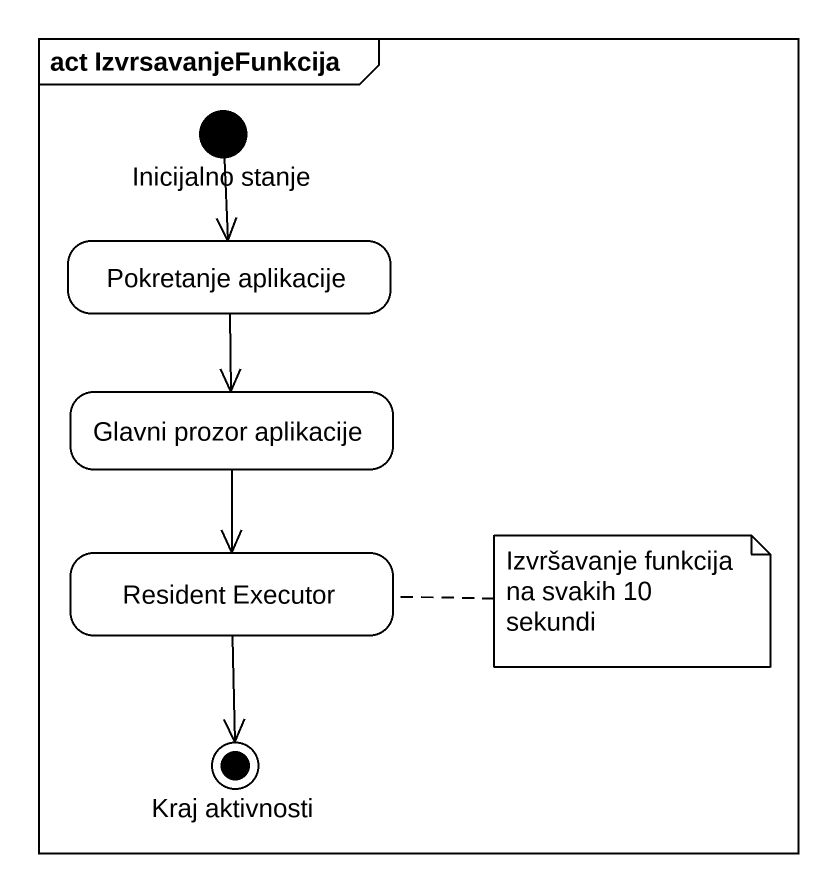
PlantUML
@startuml
mainframe act IzvrsavanjeFunkcija
hide empty description
state "Inicijalno stanje" as Inicijalno_stanje <<start>>
state "Pokretanje aplikacije" as Pokretanje_aplikacije
state "Glavni prozor aplikacije" as Glavni_prozor_aplikacije
state "Resident Executor" as Resident_Executor
state "Kraj aktivnosti" as Kraj_aktivnosti <<end>>
Inicijalno_stanje --> Pokretanje_aplikacije
Pokretanje_aplikacije --> Glavni_prozor_aplikacije
Glavni_prozor_aplikacije --> Resident_Executor
Resident_Executor --> Kraj_aktivnosti
note right of Resident_Executor : Izvršavanje funkcija na svakih 10 sekundi
@enduml
